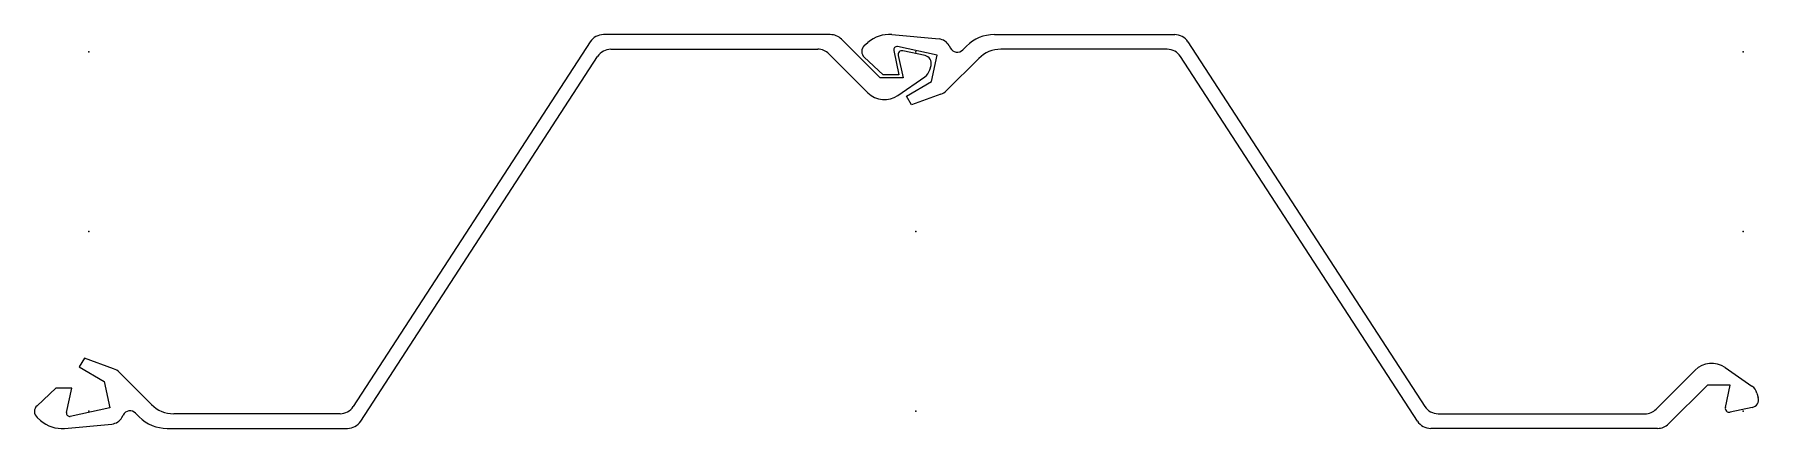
# Model space of a CAD drawing. Extents: x -34 to 1060, y -125 to 125.
import ezdxf

# ---------------------------------------------------------------- set-up
doc = ezdxf.new("R2010")
doc.units = 0
doc.header["$MEASUREMENT"] = 0
doc.layers.get('0').update_dxf_attribs({"color": 5, "linetype": 'CONTINUOUS'})

msp = doc.modelspace()

# ---------------------------------------------------------------- linework, layer by layer
at = {"linetype": 'Continuous'}
for p, q in [((318.31287, 120.44633), (167.91714, -111.14633)), ((470.65787, 125), (326.69962, 125)), ((502.29999, 97.5), (477.72894, 122.07107)), ((509.68039, 124.99454), (539.7085, 122.20821)), ((574.79535, 125), (689.22058, 125)), ((697.60718, 120.44658), (848.01282, -111.14658)), ((172.60718, -120.44658), (323.01282, 111.14658)), ((331.39941, 115.7), (462.70786, 115.7)), ((469.77893, 112.77106), (494.45035, 88.09966)), ((504.20001, 99.5), (492.19537, 110.57716)), ((492.25333, 117.97905), (494.50137, 119.98917)), ((510.93427, 114.99135), (514.20001, 99.5)), ((538.5, 112), (513.30743, 117.36012)), ((513.71832, 111.72313), (516.79999, 97.5)), ((530.79614, 111.70384), (516.68042, 114.6981)), ((534.90002, 95.2), (538.5, 112)), ((564.84216, 109.84213), (544.44739, 89.44741)), ((546.0282, 118.00713), (546.8244, 116.51427)), ((554.77167, 115.33169), (557.11768, 117.67767)), ((684.5304, 115.7), (578.98425, 115.7)), ((843.31287, -120.44633), (692.91711, 111.14633)), ((514.20001, 99.5), (504.20001, 99.5)), ((533.77502, 102.58999), (534.57623, 105.47446)), ((516.79999, 97.5), (502.29999, 97.5)), ((513.59186, 86.37113), (530.61884, 98.1524)), ((519, 86), (534.90002, 95.2)), ((522.25, 80.37), (519, 86)), ((540.79706, 87.12174), (522.25, 80.37)), ((-2.75, -80.37), (-6, -86)), ((-6, -86), (9.9, -95.2)), ((15.79707, -87.12174), (-2.75, -80.37)), ((1038.5918, -86.37113), (1055.61877, -98.1524)), ((9.9, -95.2), (13.5, -112)), ((39.84214, -109.84213), (19.44741, -89.44741)), ((994.77893, -112.77106), (1019.45032, -88.09966)), ((1027.30005, -97.5), (1002.72894, -122.07107)), ((1041.80005, -97.5), (1027.30005, -97.5)), ((1038.71826, -111.72313), (1041.80005, -97.5)), ((-20.8, -99.5), (-32.80461, -110.57716)), ((-10.8, -99.5), (-20.8, -99.5)), ((-14.06574, -114.99135), (-10.8, -99.5)), ((1058.77502, -102.58999), (1059.57629, -105.47446)), ((-32.74667, -117.97905), (-30.49863, -119.98917)), ((13.5, -112), (-11.69254, -117.36012)), ((21.02819, -118.00713), (21.82438, -116.51427)), ((29.77168, -115.33169), (32.11767, -117.67767)), ((159.5304, -115.7), (53.98427, -115.7)), ((856.39941, -115.7), (987.70789, -115.7)), ((1055.79614, -111.70384), (1041.68042, -114.6981)), ((-15.31961, -124.99454), (14.70852, -122.20821)), ((49.79534, -125), (164.22058, -125)), ((995.65784, -125), (851.69958, -125))]:
    msp.add_line(p, q, dxfattribs=at)
for centre, radius, start, end in [((326.69962, 115), 10, 90, 147.0004), ((470.65787, 115), 10, 44.99997, 90), ((507.83252, 105.08009), 20, 84.69868, 131.8019), ((538.96936, 114.24243), 8, 28.07241, 84.69876), ((574.79535, 100), 25, 90, 135), ((689.22058, 115), 10, 33.00125, 90), ((331.39941, 105.7), 10, 90, 146.99875), ((462.70786, 105.7), 10, 44.99997, 90), ((495.58612, 114.25179), 5, 131.80201, 227.30087), ((512.89124, 115.4039), 2, 77.989, 191.90431), ((516.16162, 112.25251), 2.5, 78.02302, 192.22511), ((529.75867, 106.81268), 5, 344.47582, 78.02437), ((551.23615, 118.86722), 5, 208.07263, 314.99994), ((578.98425, 95.7), 20, 90, 134.99991), ((684.5304, 105.7), 10, 32.99969, 90), ((526.06683, 104.73114), 8, 304.68039, 344.47598), ((505.05695, 98.70626), 15, 225.00002, 304.6801), ((537.37634, 96.51848), 10, 290.00314, 314.99991), ((12.37634, -96.51848), 10, 45, 69.99682), ((1030.05688, -98.70626), 15, 55.3199, 134.9999), ((1051.06689, -104.73114), 8, 15.52414, 55.32033), ((1054.75867, -106.81268), 5, 281.97563, 15.52399), ((-29.41388, -114.25179), 5, 132.69902, 228.19804), ((-17.16748, -105.08009), 20, 228.19809, 275.30133), ((-12.10876, -115.4039), 2, 168.09579, 282.01148), ((13.96937, -114.24243), 8, 275.30134, 331.92754), ((26.23615, -118.86722), 5, 44.99997, 151.9275), ((49.79534, -100), 25, 225.00001, 270), ((53.98427, -95.7), 20, 225, 270), ((159.5304, -105.7), 10, 270, 327.0004), ((856.39941, -105.7), 10, 213.00125, 270), ((987.70789, -105.7), 10, 270, 314.99991), ((1041.16162, -112.25251), 2.5, 167.77518, 281.97698), ((164.22058, -115), 10, 270, 326.99875), ((851.69958, -115), 10, 212.99969, 270), ((995.65784, -115), 10, 270, 315.00015)]:
    msp.add_arc(centre, radius, start, end, dxfattribs=at)
for p in [(0, 114), (525, 114), (1050, 114), (0, 0), (525, 0), (1050, 0), (0, -114), (525, -114), (1050, -114)]:
    msp.add_point(p, dxfattribs=at)

doc.saveas('drawing.dxf')
